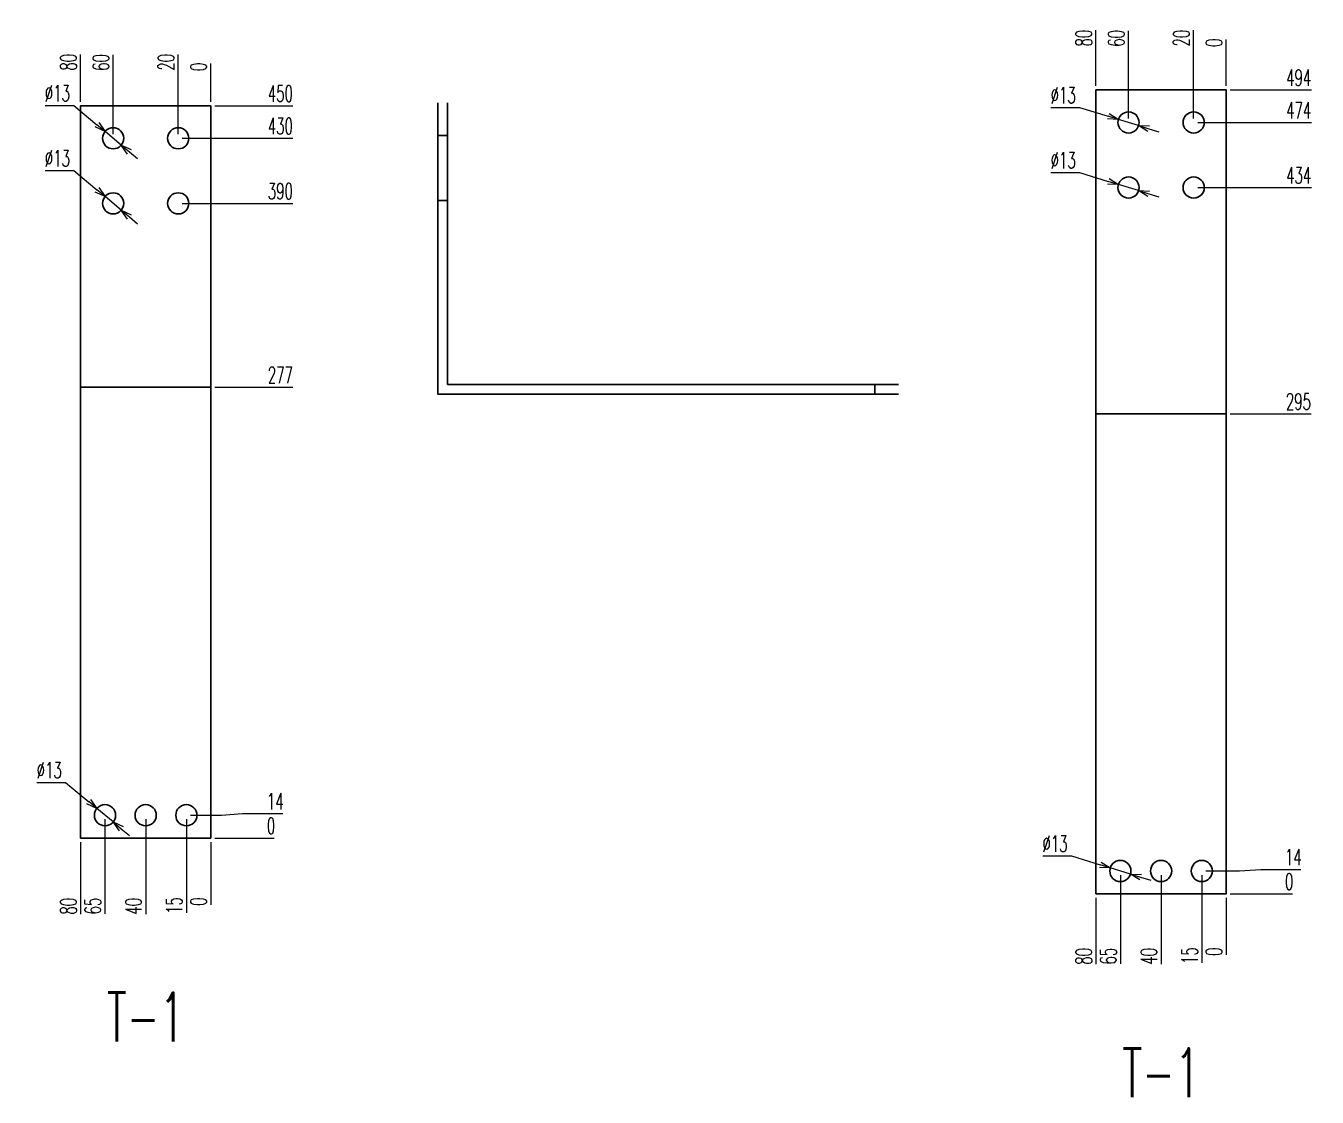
# Model space of a CAD drawing. Header units: millimetres. Extents: x 173893 to 258446, y -176540 to -123824.
# Drawn here: x 205081 to 205874, y -128194 to -127536 of the extents above; entities that cross this region are included whole.
import ezdxf
from ezdxf.enums import TextEntityAlignment as Align

# ---------------------------------------------------------------- set-up
doc = ezdxf.new("R2010")
doc.units = ezdxf.units.MM
doc.header["$LTSCALE"] = 3
doc.layers.add('@.VISIBLE', color=7, linetype='Continuous')
doc.styles.add('Ann_w01', font='romans.shx', dxfattribs={"width": 0.6, "bigfont": 'chineset.shx'})
doc.dimstyles.new('Dim 01_SC05', dxfattribs={"dimscale": 5, "dimtxt": 2, "dimasz": 1.3, "dimexe": 0.5, "dimexo": 0.5, "dimgap": 0.5, "dimtad": 1, "dimtoh": 1, "dimdec": 1, "dimzin": 12, "dimdsep": 46, "dimtxsty": 'Ann_w01', "dimblk": 'OPEN30', "dimcen": 1.5, "dimclrd": 6, "dimclre": 6, "dimclrt": 3, "dimadec": 1, "dimazin": 3, "dimtm": 1e-09, "dimtfac": 1, "dimtdec": 1, "dimtmove": 0, "dimatfit": 3, "dimldrblk": 'OPEN30', "dimfxl": 1, "dimtolj": 1, "dimlwd": 20, "dimlwe": 20, "dimarcsym": 0})

# ---------------------------------------------------------------- blocks, each defined once
blk = doc.blocks.new('*D2794')
at = {"layer": '@.VISIBLE', "color": 6, "lineweight": 20, "transparency": 16777216}
blk.add_line((205197.09, -128035.11), (205233.61, -128035.11), dxfattribs=at)
at = {"layer": 'Defpoints', "color": 0, "transparency": 16777216}
for p in [(205194.59, -128035.11), (205194.59, -128035.11), (205227.11, -128035.11)]:
    blk.add_point(p, dxfattribs=at)
at = {"layer": '@.VISIBLE', "color": 3, "transparency": 16777216, "insert": (205231.61, -128027.61), "char_height": 10, "attachment_point": 5, "style": 'Ann_w01'}
blk.add_mtext('\\A1;0', dxfattribs=at)
blk = doc.blocks.new('_Open30')
at = {"color": 0, "linetype": 'ByBlock', "lineweight": -2}
for p, q in [((-1, 0.27), (0, 0)), ((0, 0), (-1, -0.27)), ((0, 0), (-1, 0))]:
    blk.add_line(p, q, dxfattribs=at)
blk = doc.blocks.new('*D2795')
at = {"layer": '@.VISIBLE', "color": 6, "lineweight": 20, "transparency": 16777216}
for p, q in [((205182.09, -128021.11), (205201.11, -128021.11)), ((205201.11, -128021.11), (205214.11, -128020.11)), ((205214.11, -128020.11), (205238.76, -128020.11))]:
    blk.add_line(p, q, dxfattribs=at)
at = {"layer": 'Defpoints', "color": 0, "transparency": 16777216}
for p in [(205179.59, -128021.11), (205227.11, -128020.11), (205194.59, -128035.11)]:
    blk.add_point(p, dxfattribs=at)
at = {"layer": '@.VISIBLE', "color": 3, "transparency": 16777216, "insert": (205234.19, -128012.61), "char_height": 10, "attachment_point": 5, "style": 'Ann_w01'}
blk.add_mtext('\\A1;14', dxfattribs=at)
blk = doc.blocks.new('*D2796')
at = {"layer": '@.VISIBLE', "color": 6, "lineweight": 20, "transparency": 16777216}
blk.add_line((205197.09, -127758.11), (205245.04, -127758.11), dxfattribs=at)
at = {"layer": 'Defpoints', "color": 0, "transparency": 16777216}
for p in [(205194.59, -127758.11), (205227.11, -127758.11), (205194.59, -128035.11)]:
    blk.add_point(p, dxfattribs=at)
at = {"layer": '@.VISIBLE', "color": 3, "transparency": 16777216, "insert": (205237.33, -127750.61), "char_height": 10, "attachment_point": 5, "style": 'Ann_w01'}
blk.add_mtext('\\A1;277', dxfattribs=at)
blk = doc.blocks.new('*D2797')
at = {"layer": '@.VISIBLE', "color": 6, "lineweight": 20, "transparency": 16777216}
blk.add_line((205177.09, -127645.11), (205245.04, -127645.11), dxfattribs=at)
at = {"layer": 'Defpoints', "color": 0, "transparency": 16777216}
for p in [(205174.59, -127645.11), (205227.11, -127645.11), (205194.59, -128035.11)]:
    blk.add_point(p, dxfattribs=at)
at = {"layer": '@.VISIBLE', "color": 3, "transparency": 16777216, "insert": (205237.33, -127637.61), "char_height": 10, "attachment_point": 5, "style": 'Ann_w01'}
blk.add_mtext('\\A1;390', dxfattribs=at)
blk = doc.blocks.new('*D2798')
at = {"layer": '@.VISIBLE', "color": 6, "lineweight": 20, "transparency": 16777216}
blk.add_line((205177.09, -127605.11), (205245.04, -127605.11), dxfattribs=at)
at = {"layer": 'Defpoints', "color": 0, "transparency": 16777216}
for p in [(205174.59, -127605.11), (205227.11, -127605.11), (205194.59, -128035.11)]:
    blk.add_point(p, dxfattribs=at)
at = {"layer": '@.VISIBLE', "color": 3, "transparency": 16777216, "insert": (205237.33, -127597.61), "char_height": 10, "attachment_point": 5, "style": 'Ann_w01'}
blk.add_mtext('\\A1;430', dxfattribs=at)
blk = doc.blocks.new('*D2799')
at = {"layer": '@.VISIBLE', "color": 6, "lineweight": 20, "transparency": 16777216}
blk.add_line((205197.09, -127585.11), (205245.04, -127585.11), dxfattribs=at)
at = {"layer": 'Defpoints', "color": 0, "transparency": 16777216}
for p in [(205194.59, -127585.11), (205227.11, -127585.11), (205194.59, -128035.11)]:
    blk.add_point(p, dxfattribs=at)
at = {"layer": '@.VISIBLE', "color": 3, "transparency": 16777216, "insert": (205237.33, -127577.61), "char_height": 10, "attachment_point": 5, "style": 'Ann_w01'}
blk.add_mtext('\\A1;450', dxfattribs=at)
blk = doc.blocks.new('*D2800')
at = {"layer": '@.VISIBLE', "color": 6, "lineweight": 20, "transparency": 16777216}
blk.add_line((205114.59, -128037.61), (205114.59, -128081.91), dxfattribs=at)
at = {"layer": 'Defpoints', "color": 0, "transparency": 16777216}
for p in [(205114.59, -128035.11), (205194.59, -128035.11), (205114.59, -128069.69)]:
    blk.add_point(p, dxfattribs=at)
at = {"layer": '@.VISIBLE', "color": 3, "transparency": 16777216, "insert": (205107.09, -128077.05), "char_height": 10, "attachment_point": 5, "rotation": 90, "style": 'Ann_w01'}
blk.add_mtext('\\A1;80', dxfattribs=at)
blk = doc.blocks.new('*D2801')
at = {"layer": '@.VISIBLE', "color": 6, "lineweight": 20, "transparency": 16777216}
blk.add_line((205129.59, -128023.61), (205129.59, -128081.62), dxfattribs=at)
at = {"layer": 'Defpoints', "color": 0, "transparency": 16777216}
for p in [(205129.59, -128021.11), (205194.59, -128035.11), (205129.59, -128069.69)]:
    blk.add_point(p, dxfattribs=at)
at = {"layer": '@.VISIBLE', "color": 3, "transparency": 16777216, "insert": (205122.09, -128076.91), "char_height": 10, "attachment_point": 5, "rotation": 90, "style": 'Ann_w01'}
blk.add_mtext('\\A1;65', dxfattribs=at)
blk = doc.blocks.new('*D2802')
at = {"layer": '@.VISIBLE', "color": 6, "lineweight": 20, "transparency": 16777216}
blk.add_line((205154.59, -128023.61), (205154.59, -128081.91), dxfattribs=at)
at = {"layer": 'Defpoints', "color": 0, "transparency": 16777216}
for p in [(205154.59, -128021.11), (205194.59, -128035.11), (205154.59, -128069.69)]:
    blk.add_point(p, dxfattribs=at)
at = {"layer": '@.VISIBLE', "color": 3, "transparency": 16777216, "insert": (205147.09, -128077.05), "char_height": 10, "attachment_point": 5, "rotation": 90, "style": 'Ann_w01'}
blk.add_mtext('\\A1;40', dxfattribs=at)
blk = doc.blocks.new('*D2767')
at = {"layer": '@.VISIBLE', "color": 6, "lineweight": 20, "transparency": 16777216}
blk.add_line((205179.59, -128023.61), (205179.59, -128081.05), dxfattribs=at)
at = {"layer": 'Defpoints', "color": 0, "transparency": 16777216}
for p in [(205179.59, -128021.11), (205194.59, -128035.11), (205179.59, -128069.69)]:
    blk.add_point(p, dxfattribs=at)
at = {"layer": '@.VISIBLE', "color": 3, "transparency": 16777216, "insert": (205172.09, -128076.62), "char_height": 10, "attachment_point": 5, "rotation": 90, "style": 'Ann_w01'}
blk.add_mtext('\\A1;15', dxfattribs=at)
blk = doc.blocks.new('*D2768')
at = {"layer": '@.VISIBLE', "color": 6, "lineweight": 20, "transparency": 16777216}
blk.add_line((205194.59, -128037.61), (205194.59, -128076.19), dxfattribs=at)
at = {"layer": 'Defpoints', "color": 0, "transparency": 16777216}
for p in [(205194.59, -128035.11), (205194.59, -128035.11), (205194.59, -128069.69)]:
    blk.add_point(p, dxfattribs=at)
at = {"layer": '@.VISIBLE', "color": 3, "transparency": 16777216, "insert": (205187.09, -128074.19), "char_height": 10, "attachment_point": 5, "rotation": 90, "style": 'Ann_w01'}
blk.add_mtext('\\A1;0', dxfattribs=at)
blk = doc.blocks.new('*D2769')
at = {"layer": '@.VISIBLE', "color": 6, "lineweight": 20, "transparency": 16777216}
blk.add_line((205114.59, -127582.61), (205114.59, -127553.52), dxfattribs=at)
at = {"layer": 'Defpoints', "color": 0, "transparency": 16777216}
for p in [(205114.59, -127565.74), (205114.59, -127585.11), (205194.59, -127585.11)]:
    blk.add_point(p, dxfattribs=at)
at = {"layer": '@.VISIBLE', "color": 3, "transparency": 16777216, "insert": (205107.09, -127558.38), "char_height": 10, "attachment_point": 5, "rotation": 90, "style": 'Ann_w01'}
blk.add_mtext('\\A1;80', dxfattribs=at)
blk = doc.blocks.new('*D2770')
at = {"layer": '@.VISIBLE', "color": 6, "lineweight": 20, "transparency": 16777216}
blk.add_line((205134.59, -127602.61), (205134.59, -127553.81), dxfattribs=at)
at = {"layer": 'Defpoints', "color": 0, "transparency": 16777216}
for p in [(205134.59, -127565.74), (205194.59, -127585.11), (205134.59, -127605.11)]:
    blk.add_point(p, dxfattribs=at)
at = {"layer": '@.VISIBLE', "color": 3, "transparency": 16777216, "insert": (205127.09, -127558.52), "char_height": 10, "attachment_point": 5, "rotation": 90, "style": 'Ann_w01'}
blk.add_mtext('\\A1;60', dxfattribs=at)
blk = doc.blocks.new('*D2771')
at = {"layer": '@.VISIBLE', "color": 6, "lineweight": 20, "transparency": 16777216}
blk.add_line((205174.59, -127602.61), (205174.59, -127553.52), dxfattribs=at)
at = {"layer": 'Defpoints', "color": 0, "transparency": 16777216}
for p in [(205174.59, -127565.74), (205194.59, -127585.11), (205174.59, -127605.11)]:
    blk.add_point(p, dxfattribs=at)
at = {"layer": '@.VISIBLE', "color": 3, "transparency": 16777216, "insert": (205167.09, -127558.38), "char_height": 10, "attachment_point": 5, "rotation": 90, "style": 'Ann_w01'}
blk.add_mtext('\\A1;20', dxfattribs=at)
blk = doc.blocks.new('*D2772')
at = {"layer": '@.VISIBLE', "color": 6, "lineweight": 20, "transparency": 16777216}
blk.add_line((205194.59, -127582.61), (205194.59, -127559.24), dxfattribs=at)
at = {"layer": 'Defpoints', "color": 0, "transparency": 16777216}
for p in [(205194.59, -127565.74), (205194.59, -127585.11), (205194.59, -127585.11)]:
    blk.add_point(p, dxfattribs=at)
at = {"layer": '@.VISIBLE', "color": 3, "transparency": 16777216, "insert": (205187.09, -127561.24), "char_height": 10, "attachment_point": 5, "rotation": 90, "style": 'Ann_w01'}
blk.add_mtext('\\A1;0', dxfattribs=at)
blk = doc.blocks.new('*D2773')
at = {"layer": '@.VISIBLE', "color": 6, "lineweight": 20, "transparency": 16777216}
for p, q in [((205092.77, -127584.92), (205110.41, -127584.92)), ((205110.41, -127584.92), (205124.61, -127596.78)), ((205139.58, -127609.27), (205129.6, -127600.94)), ((205144.57, -127613.44), (205149.56, -127617.61))]:
    blk.add_line(p, q, dxfattribs=at)
at = {"layer": 'Defpoints', "color": 0, "transparency": 16777216}
for p in [(205129.6, -127600.94), (205139.58, -127609.27)]:
    blk.add_point(p, dxfattribs=at)
at = {"layer": '@.VISIBLE', "color": 6, "lineweight": 20, "transparency": 16777216, "xscale": 6.5, "yscale": 6.5, "zscale": 6.5}
for p, rotation in [((205129.6, -127600.94), 320.1365632311428), ((205139.58, -127609.27), 140.1365632311428)]:
    blk.add_blockref('_Open30', p, dxfattribs=dict(at, rotation=rotation))
at = {"layer": '@.VISIBLE', "color": 3, "transparency": 16777216, "insert": (205100.34, -127577.42), "char_height": 10, "attachment_point": 5, "style": 'Ann_w01'}
blk.add_mtext('\\A1;∅13', dxfattribs=at)
blk = doc.blocks.new('*D2774')
at = {"layer": '@.VISIBLE', "color": 6, "lineweight": 20, "transparency": 16777216}
for p, q in [((205092.77, -127624.92), (205110.41, -127624.92)), ((205110.41, -127624.92), (205124.61, -127636.78)), ((205139.58, -127649.27), (205129.6, -127640.94)), ((205144.57, -127653.44), (205149.56, -127657.61))]:
    blk.add_line(p, q, dxfattribs=at)
at = {"layer": 'Defpoints', "color": 0, "transparency": 16777216}
for p in [(205129.6, -127640.94), (205139.58, -127649.27)]:
    blk.add_point(p, dxfattribs=at)
at = {"layer": '@.VISIBLE', "color": 6, "lineweight": 20, "transparency": 16777216, "xscale": 6.5, "yscale": 6.5, "zscale": 6.5}
for p, rotation in [((205129.6, -127640.94), 320.1365632318162), ((205139.58, -127649.27), 140.1365632318162)]:
    blk.add_blockref('_Open30', p, dxfattribs=dict(at, rotation=rotation))
at = {"layer": '@.VISIBLE', "color": 3, "transparency": 16777216, "insert": (205100.34, -127617.42), "char_height": 10, "attachment_point": 5, "style": 'Ann_w01'}
blk.add_mtext('\\A1;∅13', dxfattribs=at)
blk = doc.blocks.new('*D2775')
at = {"layer": '@.VISIBLE', "color": 6, "lineweight": 20, "transparency": 16777216}
for p, q in [((205087.77, -128000.92), (205105.41, -128000.92)), ((205105.41, -128000.92), (205119.61, -128012.78)), ((205134.58, -128025.27), (205124.6, -128016.94)), ((205139.57, -128029.44), (205144.56, -128033.61))]:
    blk.add_line(p, q, dxfattribs=at)
at = {"layer": 'Defpoints', "color": 0, "transparency": 16777216}
for p in [(205124.6, -128016.94), (205134.58, -128025.27)]:
    blk.add_point(p, dxfattribs=at)
at = {"layer": '@.VISIBLE', "color": 6, "lineweight": 20, "transparency": 16777216, "xscale": 6.5, "yscale": 6.5, "zscale": 6.5}
for p, rotation in [((205124.6, -128016.94), 320.1365632310605), ((205134.58, -128025.27), 140.1365632310605)]:
    blk.add_blockref('_Open30', p, dxfattribs=dict(at, rotation=rotation))
at = {"layer": '@.VISIBLE', "color": 3, "transparency": 16777216, "insert": (205095.34, -127993.42), "char_height": 10, "attachment_point": 5, "style": 'Ann_w01'}
blk.add_mtext('\\A1;∅13', dxfattribs=at)
blk = doc.blocks.new('*D2776')
at = {"layer": '@.VISIBLE', "color": 6, "lineweight": 20, "transparency": 16777216}
blk.add_line((205820.96, -128069.38), (205859.14, -128069.38), dxfattribs=at)
at = {"layer": 'Defpoints', "color": 0, "transparency": 16777216}
for p in [(205778.46, -128069.38), (205818.46, -128069.38), (205852.64, -128069.38)]:
    blk.add_point(p, dxfattribs=at)
at = {"layer": '@.VISIBLE', "color": 3, "transparency": 16777216, "insert": (205857.14, -128061.88), "char_height": 10, "attachment_point": 5, "style": 'Ann_w01'}
blk.add_mtext('\\A1;0', dxfattribs=at)
blk = doc.blocks.new('*D2777')
at = {"layer": '@.VISIBLE', "color": 6, "lineweight": 20, "transparency": 16777216}
for p, q in [((205805.96, -128055.38), (205826.64, -128055.38)), ((205826.64, -128055.38), (205839.64, -128054.38)), ((205839.64, -128054.38), (205864.28, -128054.38))]:
    blk.add_line(p, q, dxfattribs=at)
at = {"layer": 'Defpoints', "color": 0, "transparency": 16777216}
for p in [(205803.46, -128055.38), (205852.64, -128054.38), (205778.46, -128069.38)]:
    blk.add_point(p, dxfattribs=at)
at = {"layer": '@.VISIBLE', "color": 3, "transparency": 16777216, "insert": (205859.71, -128046.88), "char_height": 10, "attachment_point": 5, "style": 'Ann_w01'}
blk.add_mtext('\\A1;14', dxfattribs=at)
blk = doc.blocks.new('*D2778')
at = {"layer": '@.VISIBLE', "color": 6, "lineweight": 20, "transparency": 16777216}
blk.add_line((205820.96, -127774.38), (205870.57, -127774.38), dxfattribs=at)
at = {"layer": 'Defpoints', "color": 0, "transparency": 16777216}
for p in [(205818.46, -127774.38), (205852.64, -127774.38), (205778.46, -128069.38)]:
    blk.add_point(p, dxfattribs=at)
at = {"layer": '@.VISIBLE', "color": 3, "transparency": 16777216, "insert": (205862.85, -127766.88), "char_height": 10, "attachment_point": 5, "style": 'Ann_w01'}
blk.add_mtext('\\A1;295', dxfattribs=at)
blk = doc.blocks.new('*D2779')
at = {"layer": '@.VISIBLE', "color": 6, "lineweight": 20, "transparency": 16777216}
blk.add_line((205800.96, -127635.38), (205870.85, -127635.38), dxfattribs=at)
at = {"layer": 'Defpoints', "color": 0, "transparency": 16777216}
for p in [(205798.46, -127635.38), (205852.64, -127635.38), (205778.46, -128069.38)]:
    blk.add_point(p, dxfattribs=at)
at = {"layer": '@.VISIBLE', "color": 3, "transparency": 16777216, "insert": (205863, -127627.88), "char_height": 10, "attachment_point": 5, "style": 'Ann_w01'}
blk.add_mtext('\\A1;434', dxfattribs=at)
blk = doc.blocks.new('*D2780')
at = {"layer": '@.VISIBLE', "color": 6, "lineweight": 20, "transparency": 16777216}
blk.add_line((205800.96, -127595.38), (205870.85, -127595.38), dxfattribs=at)
at = {"layer": 'Defpoints', "color": 0, "transparency": 16777216}
for p in [(205798.46, -127595.38), (205852.64, -127595.38), (205778.46, -128069.38)]:
    blk.add_point(p, dxfattribs=at)
at = {"layer": '@.VISIBLE', "color": 3, "transparency": 16777216, "insert": (205863, -127587.88), "char_height": 10, "attachment_point": 5, "style": 'Ann_w01'}
blk.add_mtext('\\A1;474', dxfattribs=at)
blk = doc.blocks.new('*D2781')
at = {"layer": '@.VISIBLE', "color": 6, "lineweight": 20, "transparency": 16777216}
blk.add_line((205820.96, -127575.38), (205870.85, -127575.38), dxfattribs=at)
at = {"layer": 'Defpoints', "color": 0, "transparency": 16777216}
for p in [(205818.46, -127575.38), (205852.64, -127575.38), (205778.46, -128069.38)]:
    blk.add_point(p, dxfattribs=at)
at = {"layer": '@.VISIBLE', "color": 3, "transparency": 16777216, "insert": (205863, -127567.88), "char_height": 10, "attachment_point": 5, "style": 'Ann_w01'}
blk.add_mtext('\\A1;494', dxfattribs=at)
blk = doc.blocks.new('*D2782')
at = {"layer": '@.VISIBLE', "color": 6, "lineweight": 20, "transparency": 16777216}
blk.add_line((205738.46, -128071.88), (205738.46, -128112.7), dxfattribs=at)
at = {"layer": 'Defpoints', "color": 0, "transparency": 16777216}
for p in [(205738.46, -128069.38), (205818.46, -128069.38), (205738.46, -128100.48)]:
    blk.add_point(p, dxfattribs=at)
at = {"layer": '@.VISIBLE', "color": 3, "transparency": 16777216, "insert": (205730.96, -128107.84), "char_height": 10, "attachment_point": 5, "rotation": 90, "style": 'Ann_w01'}
blk.add_mtext('\\A1;80', dxfattribs=at)
blk = doc.blocks.new('*D2783')
at = {"layer": '@.VISIBLE', "color": 6, "lineweight": 20, "transparency": 16777216}
blk.add_line((205753.46, -128057.88), (205753.46, -128112.41), dxfattribs=at)
at = {"layer": 'Defpoints', "color": 0, "transparency": 16777216}
for p in [(205753.46, -128055.38), (205818.46, -128069.38), (205753.46, -128100.48)]:
    blk.add_point(p, dxfattribs=at)
at = {"layer": '@.VISIBLE', "color": 3, "transparency": 16777216, "insert": (205745.96, -128107.7), "char_height": 10, "attachment_point": 5, "rotation": 90, "style": 'Ann_w01'}
blk.add_mtext('\\A1;65', dxfattribs=at)
blk = doc.blocks.new('*D2784')
at = {"layer": '@.VISIBLE', "color": 6, "lineweight": 20, "transparency": 16777216}
blk.add_line((205778.46, -128057.88), (205778.46, -128112.7), dxfattribs=at)
at = {"layer": 'Defpoints', "color": 0, "transparency": 16777216}
for p in [(205778.46, -128055.38), (205818.46, -128069.38), (205778.46, -128100.48)]:
    blk.add_point(p, dxfattribs=at)
at = {"layer": '@.VISIBLE', "color": 3, "transparency": 16777216, "insert": (205770.96, -128107.84), "char_height": 10, "attachment_point": 5, "rotation": 90, "style": 'Ann_w01'}
blk.add_mtext('\\A1;40', dxfattribs=at)
blk = doc.blocks.new('*D2785')
at = {"layer": '@.VISIBLE', "color": 6, "lineweight": 20, "transparency": 16777216}
blk.add_line((205803.46, -128057.88), (205803.46, -128111.84), dxfattribs=at)
at = {"layer": 'Defpoints', "color": 0, "transparency": 16777216}
for p in [(205803.46, -128055.38), (205818.46, -128069.38), (205803.46, -128100.48)]:
    blk.add_point(p, dxfattribs=at)
at = {"layer": '@.VISIBLE', "color": 3, "transparency": 16777216, "insert": (205795.96, -128107.41), "char_height": 10, "attachment_point": 5, "rotation": 90, "style": 'Ann_w01'}
blk.add_mtext('\\A1;15', dxfattribs=at)
blk = doc.blocks.new('*D2786')
at = {"layer": '@.VISIBLE', "color": 6, "lineweight": 20, "transparency": 16777216}
blk.add_line((205818.46, -128071.88), (205818.46, -128106.98), dxfattribs=at)
at = {"layer": 'Defpoints', "color": 0, "transparency": 16777216}
for p in [(205818.46, -128069.38), (205818.46, -128069.38), (205818.46, -128100.48)]:
    blk.add_point(p, dxfattribs=at)
at = {"layer": '@.VISIBLE', "color": 3, "transparency": 16777216, "insert": (205810.96, -128104.98), "char_height": 10, "attachment_point": 5, "rotation": 90, "style": 'Ann_w01'}
blk.add_mtext('\\A1;0', dxfattribs=at)
blk = doc.blocks.new('*D2787')
at = {"layer": '@.VISIBLE', "color": 6, "lineweight": 20, "transparency": 16777216}
blk.add_line((205738.46, -127572.88), (205738.46, -127538.7), dxfattribs=at)
at = {"layer": 'Defpoints', "color": 0, "transparency": 16777216}
for p in [(205738.46, -127550.92), (205738.46, -127575.38), (205818.46, -127575.38)]:
    blk.add_point(p, dxfattribs=at)
at = {"layer": '@.VISIBLE', "color": 3, "transparency": 16777216, "insert": (205730.96, -127543.56), "char_height": 10, "attachment_point": 5, "rotation": 90, "style": 'Ann_w01'}
blk.add_mtext('\\A1;80', dxfattribs=at)
blk = doc.blocks.new('*D2788')
at = {"layer": '@.VISIBLE', "color": 6, "lineweight": 20, "transparency": 16777216}
blk.add_line((205758.46, -127592.88), (205758.46, -127538.99), dxfattribs=at)
at = {"layer": 'Defpoints', "color": 0, "transparency": 16777216}
for p in [(205758.46, -127550.92), (205818.46, -127575.38), (205758.46, -127595.38)]:
    blk.add_point(p, dxfattribs=at)
at = {"layer": '@.VISIBLE', "color": 3, "transparency": 16777216, "insert": (205750.96, -127543.7), "char_height": 10, "attachment_point": 5, "rotation": 90, "style": 'Ann_w01'}
blk.add_mtext('\\A1;60', dxfattribs=at)
blk = doc.blocks.new('*D2789')
at = {"layer": '@.VISIBLE', "color": 6, "lineweight": 20, "transparency": 16777216}
blk.add_line((205798.46, -127592.88), (205798.46, -127538.7), dxfattribs=at)
at = {"layer": 'Defpoints', "color": 0, "transparency": 16777216}
for p in [(205798.46, -127550.92), (205818.46, -127575.38), (205798.46, -127595.38)]:
    blk.add_point(p, dxfattribs=at)
at = {"layer": '@.VISIBLE', "color": 3, "transparency": 16777216, "insert": (205790.96, -127543.56), "char_height": 10, "attachment_point": 5, "rotation": 90, "style": 'Ann_w01'}
blk.add_mtext('\\A1;20', dxfattribs=at)
blk = doc.blocks.new('*D2790')
at = {"layer": '@.VISIBLE', "color": 6, "lineweight": 20, "transparency": 16777216}
blk.add_line((205818.46, -127572.88), (205818.46, -127544.42), dxfattribs=at)
at = {"layer": 'Defpoints', "color": 0, "transparency": 16777216}
for p in [(205818.46, -127550.92), (205818.46, -127575.38), (205818.46, -127575.38)]:
    blk.add_point(p, dxfattribs=at)
at = {"layer": '@.VISIBLE', "color": 3, "transparency": 16777216, "insert": (205810.96, -127546.42), "char_height": 10, "attachment_point": 5, "rotation": 90, "style": 'Ann_w01'}
blk.add_mtext('\\A1;0', dxfattribs=at)
blk = doc.blocks.new('*D2791')
at = {"layer": '@.VISIBLE', "color": 6, "lineweight": 20, "transparency": 16777216}
for p, q in [((205710.71, -127586.13), (205728.35, -127586.13)), ((205728.35, -127586.13), (205746.03, -127591.56)), ((205764.67, -127597.29), (205752.25, -127593.47)), ((205770.89, -127599.2), (205777.1, -127601.1))]:
    blk.add_line(p, q, dxfattribs=at)
at = {"layer": 'Defpoints', "color": 0, "transparency": 16777216}
for p in [(205752.25, -127593.47), (205764.67, -127597.29)]:
    blk.add_point(p, dxfattribs=at)
at = {"layer": '@.VISIBLE', "color": 6, "lineweight": 20, "transparency": 16777216, "xscale": 6.5, "yscale": 6.5, "zscale": 6.5}
for p, rotation in [((205752.25, -127593.47), 342.9246767078671), ((205764.67, -127597.29), 162.9246767078671)]:
    blk.add_blockref('_Open30', p, dxfattribs=dict(at, rotation=rotation))
at = {"layer": '@.VISIBLE', "color": 3, "transparency": 16777216, "insert": (205718.28, -127578.63), "char_height": 10, "attachment_point": 5, "style": 'Ann_w01'}
blk.add_mtext('\\A1;∅13', dxfattribs=at)
blk = doc.blocks.new('*D2792')
at = {"layer": '@.VISIBLE', "color": 6, "lineweight": 20, "transparency": 16777216}
for p, q in [((205710.71, -127626.13), (205728.35, -127626.13)), ((205728.35, -127626.13), (205746.03, -127631.56)), ((205764.67, -127637.29), (205752.25, -127633.47)), ((205770.89, -127639.2), (205777.1, -127641.1))]:
    blk.add_line(p, q, dxfattribs=at)
at = {"layer": 'Defpoints', "color": 0, "transparency": 16777216}
for p in [(205752.25, -127633.47), (205764.67, -127637.29)]:
    blk.add_point(p, dxfattribs=at)
at = {"layer": '@.VISIBLE', "color": 6, "lineweight": 20, "transparency": 16777216, "xscale": 6.5, "yscale": 6.5, "zscale": 6.5}
for p, rotation in [((205752.25, -127633.47), 342.9246767075326), ((205764.67, -127637.29), 162.9246767075326)]:
    blk.add_blockref('_Open30', p, dxfattribs=dict(at, rotation=rotation))
at = {"layer": '@.VISIBLE', "color": 3, "transparency": 16777216, "insert": (205718.28, -127618.63), "char_height": 10, "attachment_point": 5, "style": 'Ann_w01'}
blk.add_mtext('\\A1;∅13', dxfattribs=at)
blk = doc.blocks.new('*D2793')
at = {"layer": '@.VISIBLE', "color": 6, "lineweight": 20, "transparency": 16777216}
for p, q in [((205705.71, -128046.13), (205723.35, -128046.13)), ((205723.35, -128046.13), (205741.03, -128051.56)), ((205759.67, -128057.29), (205747.25, -128053.47)), ((205765.89, -128059.2), (205772.1, -128061.1))]:
    blk.add_line(p, q, dxfattribs=at)
at = {"layer": 'Defpoints', "color": 0, "transparency": 16777216}
for p in [(205747.25, -128053.47), (205759.67, -128057.29)]:
    blk.add_point(p, dxfattribs=at)
at = {"layer": '@.VISIBLE', "color": 6, "lineweight": 20, "transparency": 16777216, "xscale": 6.5, "yscale": 6.5, "zscale": 6.5}
for p, rotation in [((205747.25, -128053.47), 342.924676707127), ((205759.67, -128057.29), 162.9246767071271)]:
    blk.add_blockref('_Open30', p, dxfattribs=dict(at, rotation=rotation))
at = {"layer": '@.VISIBLE', "color": 3, "transparency": 16777216, "insert": (205713.28, -128038.63), "char_height": 10, "attachment_point": 5, "style": 'Ann_w01'}
blk.add_mtext('\\A1;∅13', dxfattribs=at)

msp = doc.modelspace()

# ---------------------------------------------------------------- linework, layer by layer
at = {"layer": '@.VISIBLE', "color": 4}
for p, q in [((205334.07, -127603.34), (205340.07, -127603.34)), ((205334.07, -127643.34), (205340.07, -127643.34)), ((205602.52, -127756.34), (205602.52, -127762.34)), ((205114.59, -128035.11), (205194.59, -128035.11)), ((205738.46, -128069.38), (205818.46, -128069.38))]:
    msp.add_line(p, q, dxfattribs=at)
for points in [[(205738.46, -128069.38), (205738.46, -127575.38), (205818.46, -127575.38), (205818.46, -128069.38)], [(205114.59, -128035.11), (205114.59, -127585.11), (205194.59, -127585.11), (205194.59, -128035.11)], [(205114.59, -128035.11), (205114.59, -127758.11), (205194.59, -127758.11), (205194.59, -128035.11)], [(205738.46, -128069.38), (205738.46, -127774.38), (205818.46, -127774.38), (205818.46, -128069.38)]]:
    msp.add_lwpolyline(points, close=True, dxfattribs=at)
for points in [[(205617.02, -127762.34), (205334.07, -127762.34), (205334.07, -127583.34)], [(205617.02, -127756.34), (205340.07, -127756.34), (205340.07, -127583.34)]]:
    msp.add_lwpolyline(points, dxfattribs=at)
for centre in [(205758.46, -127595.38), (205798.46, -127595.38), (205134.59, -127605.11), (205174.59, -127605.11), (205758.46, -127635.38), (205798.46, -127635.38), (205134.59, -127645.11), (205174.59, -127645.11), (205129.59, -128021.11), (205154.59, -128021.11), (205179.59, -128021.11), (205753.46, -128055.38), (205778.46, -128055.38), (205778.46, -128055.38), (205803.46, -128055.38)]:
    msp.add_circle(centre, 6.5, dxfattribs=at)

# ---------------------------------------------------------------- texts
at = {"style": 'Ann_w01', "width": 0.6}
for p in [(205154.59, -128145.11), (205778.46, -128179.38)]:
    msp.add_text('T-1', height=30, dxfattribs=at).set_placement(p, align=Align.MIDDLE_CENTER)

# ---------------------------------------------------------------- dimensions: what is measured, and where the dimension line sits
at = {"layer": '@.VISIBLE', "color": 4}
for feature_location, offset, dtype, origin, picture, middle in [((205738.46, -127575.38), (0, 24.46), 1, (205818.46, -127575.38), '*D2787', (205730.96, -127543.56)), ((205758.46, -127595.38), (0, 44.46), 1, (205818.46, -127575.38), '*D2788', (205750.96, -127543.7)), ((205798.46, -127595.38), (0, 44.46), 1, (205818.46, -127575.38), '*D2789', (205790.96, -127543.56)), ((205818.46083514, -127575.37877488), (0, 24.46268888), 1, (205818.46083514, -127575.37877489), '*D2790', (205810.96083514, -127546.41608601)), ((205114.59, -127585.11), (0, 19.37), 1, (205194.59, -127585.11), '*D2769', (205107.09, -127558.38)), ((205134.59, -127605.11), (0, 39.37), 1, (205194.59, -127585.11), '*D2770', (205127.09, -127558.52)), ((205174.59, -127605.11), (0, 39.37), 1, (205194.59, -127585.11), '*D2771', (205167.09, -127558.38)), ((205194.59035006, -127585.10860931), (0, 19.36946692), 1, (205194.59035006, -127585.10860932), '*D2772', (205187.09035006, -127561.2391424)), ((205818.46, -127575.38), (34.18, 0), 0, (205778.46, -128069.38), '*D2781', (205863, -127567.88)), ((205194.59, -127585.11), (32.52, 0), 0, (205194.59, -128035.11), '*D2799', (205237.33, -127577.61)), ((205798.46, -127595.38), (54.18, 0), 0, (205778.46, -128069.38), '*D2780', (205863, -127587.88)), ((205174.59, -127605.11), (52.52, 0), 0, (205194.59, -128035.11), '*D2798', (205237.33, -127597.61)), ((205798.46, -127635.38), (54.18, 0), 0, (205778.46, -128069.38), '*D2779', (205863, -127627.88)), ((205174.59, -127645.11), (52.52, 0), 0, (205194.59, -128035.11), '*D2797', (205237.33, -127637.61)), ((205194.59, -127758.11), (32.52, 0), 0, (205194.59, -128035.11), '*D2796', (205237.33, -127750.61)), ((205818.46, -127774.38), (34.18, 0), 0, (205778.46, -128069.38), '*D2778', (205862.85, -127766.88)), ((205179.59, -128021.11), (47.52, 1), 0, (205194.59, -128035.11), '*D2795', (205234.19, -128012.61)), ((205129.59, -128021.11), (0, -48.59), 1, (205194.59, -128035.11), '*D2801', (205122.09, -128076.91)), ((205154.59, -128021.11), (0, -48.59), 1, (205194.59, -128035.11), '*D2802', (205147.09, -128077.05)), ((205179.59, -128021.11), (0, -48.59), 1, (205194.59, -128035.11), '*D2767', (205172.09, -128076.62)), ((205194.59035006, -128035.10860931), (32.52419579, 0), 0, (205194.59035006, -128035.10860931), '*D2794', (205231.61454585, -128027.60860931)), ((205114.59, -128035.11), (0, -34.59), 1, (205194.59, -128035.11), '*D2800', (205107.09, -128077.05)), ((205194.59035006, -128035.10860931), (0, -34.58580397), 1, (205194.59035006, -128035.10860932), '*D2768', (205187.09035006, -128074.19441329)), ((205803.46, -128055.38), (49.18, 1), 0, (205778.46, -128069.38), '*D2777', (205859.71, -128046.88)), ((205753.46, -128055.38), (0, -45.1), 1, (205818.46, -128069.38), '*D2783', (205745.96, -128107.7)), ((205778.46, -128055.38), (0, -45.1), 1, (205818.46, -128069.38), '*D2784', (205770.96, -128107.84)), ((205818.46083514, -128069.37877488), (34.17723775, 0), 0, (205778.46083514, -128069.37877488), '*D2776', (205857.13807288, -128061.87877488)), ((205803.46, -128055.38), (0, -45.1), 1, (205818.46, -128069.38), '*D2785', (205795.96, -128107.41)), ((205738.46, -128069.38), (0, -31.1), 1, (205818.46, -128069.38), '*D2782', (205730.96, -128107.84)), ((205818.46083514, -128069.37877488), (0, -31.10448832), 1, (205818.46083514, -128069.37877489), '*D2786', (205810.96083514, -128104.9832632))]:
    dim = msp.add_ordinate_dim(feature_location=feature_location, offset=offset, dtype=dtype, origin=origin, dimstyle='Dim 01_SC05', dxfattribs=at)
    dim.commit()
    dim.dimension.update_dxf_attribs({"geometry": picture, "text_midpoint": middle})
for p1, p2, picture, middle in [((205139.58, -127609.27), (205129.6, -127600.94), '*D2773', (205100.34, -127584.92)), ((205764.67, -127597.29), (205752.25, -127593.47), '*D2791', (205718.28, -127586.13)), ((205139.58, -127649.27), (205129.6, -127640.94), '*D2774', (205100.34, -127624.92)), ((205764.67, -127637.29), (205752.25, -127633.47), '*D2792', (205718.28, -127626.13)), ((205134.58, -128025.27), (205124.6, -128016.94), '*D2775', (205095.34, -128000.92)), ((205759.67, -128057.29), (205747.25, -128053.47), '*D2793', (205713.28, -128046.13))]:
    dim = msp.add_diameter_dim_2p(p1=p1, p2=p2, dimstyle='Dim 01_SC05', dxfattribs=at)
    dim.commit()
    dim.dimension.update_dxf_attribs({"geometry": picture, "text_midpoint": middle, "dimtype": 163})

doc.saveas('drawing.dxf')
